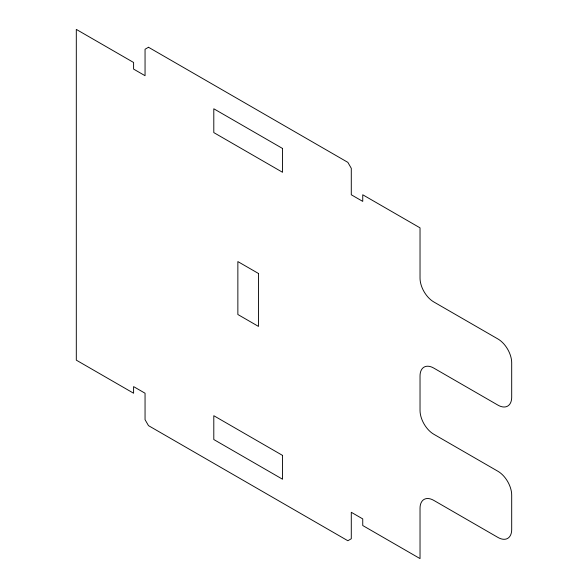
<?xml version="1.0" encoding="UTF-8"?>
<svg xmlns="http://www.w3.org/2000/svg" width="588" height="588" viewBox="0 0 588 588"><rect width="100%" height="100%" fill="white"/><g stroke="black" fill="none" stroke-linecap="round" stroke-linejoin="round"><path stroke-width="0.88" d="M148.492 47.261L145.052 49.245L145.052 75.705L133.594 69.09L133.594 62.475L76.308 29.4L76.308 360.15L133.594 393.225L133.594 386.61L145.052 393.225L145.052 419.685L148.492 425.639L347.853 540.74L351.286 538.755L351.286 512.295L362.745 518.91L362.745 525.525L420.03 558.6L420.03 508.326A19.441 11.223 60 0 1 433.782 500.388L497.94 537.432A19.441 11.223 60 0 0 511.692 529.494L511.692 495.096A19.441 11.223 60 0 0 497.94 471.282L433.782 434.238A19.441 11.223 60 0 1 420.03 410.424L420.03 376.026A19.441 11.223 60 0 1 433.782 368.088L497.94 405.132A19.441 11.223 60 0 0 511.692 397.194L511.692 362.796A19.441 11.223 60 0 0 497.94 338.982L433.782 301.938A19.441 11.223 60 0 1 420.03 278.124L420.03 227.85L362.745 194.775L362.745 201.39L351.286 194.775L351.286 168.315L347.853 162.362L148.492 47.261M282.541 148.47L213.797 108.78L213.797 132.594L282.541 172.284L282.541 148.47M258.485 273.494L237.861 261.587L237.861 314.506L258.485 326.413L258.485 273.494M282.541 455.406L213.797 415.716L213.797 439.53L282.541 479.22L282.541 455.406"/></g></svg>
